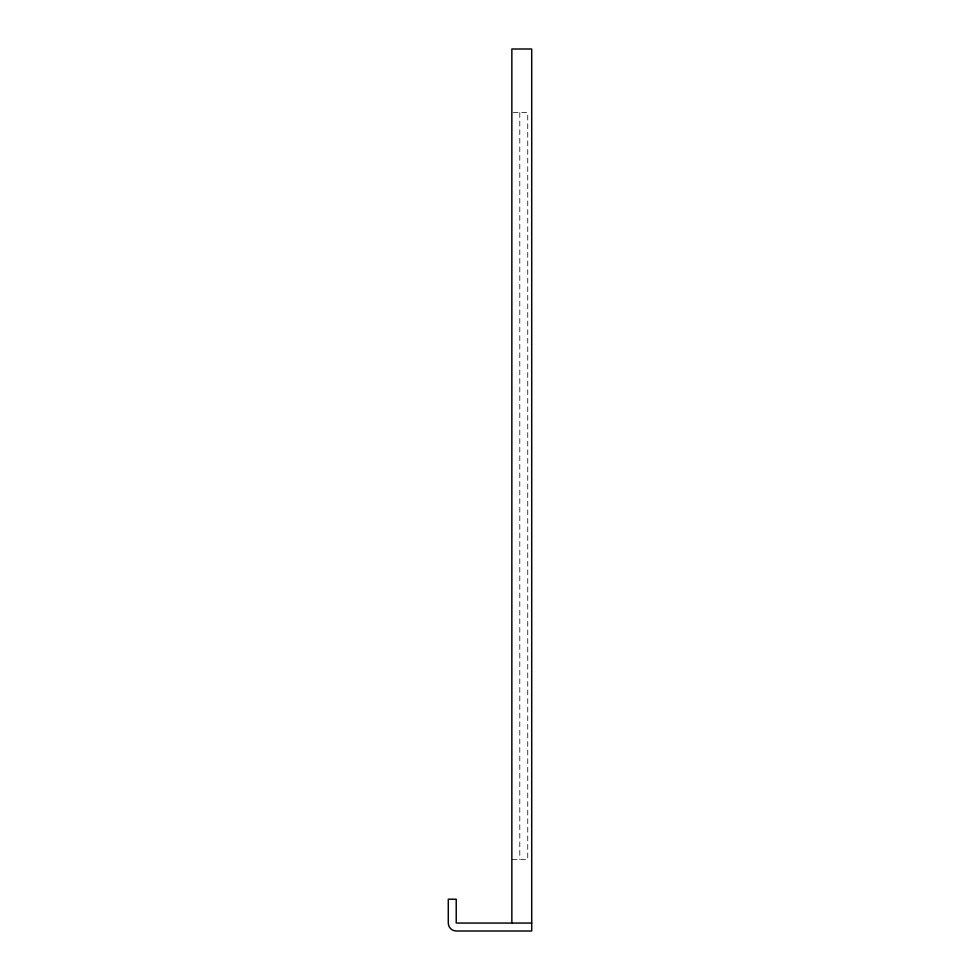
<?xml version="1.0" encoding="UTF-8"?>
<svg xmlns="http://www.w3.org/2000/svg" width="980" height="980" viewBox="0 0 980 980"><rect width="100%" height="100%" fill="white"/><g stroke="black" fill="none" stroke-linecap="round" stroke-linejoin="round"><path stroke-width="0.73" stroke-dasharray="4.9 3.68" d="M513.177 112.565L527.742 112.565L527.742 859.485L511.854 859.485M519.792 112.565L519.792 859.485"/><path stroke-width="1.47" d="M531.711 923.05L456.227 923.05L456.227 899.211L448.289 899.211L448.289 923.05A7.95 7.95 0 0 0 456.227 931L531.711 931L531.711 49L511.854 49L511.854 923.05"/></g></svg>
